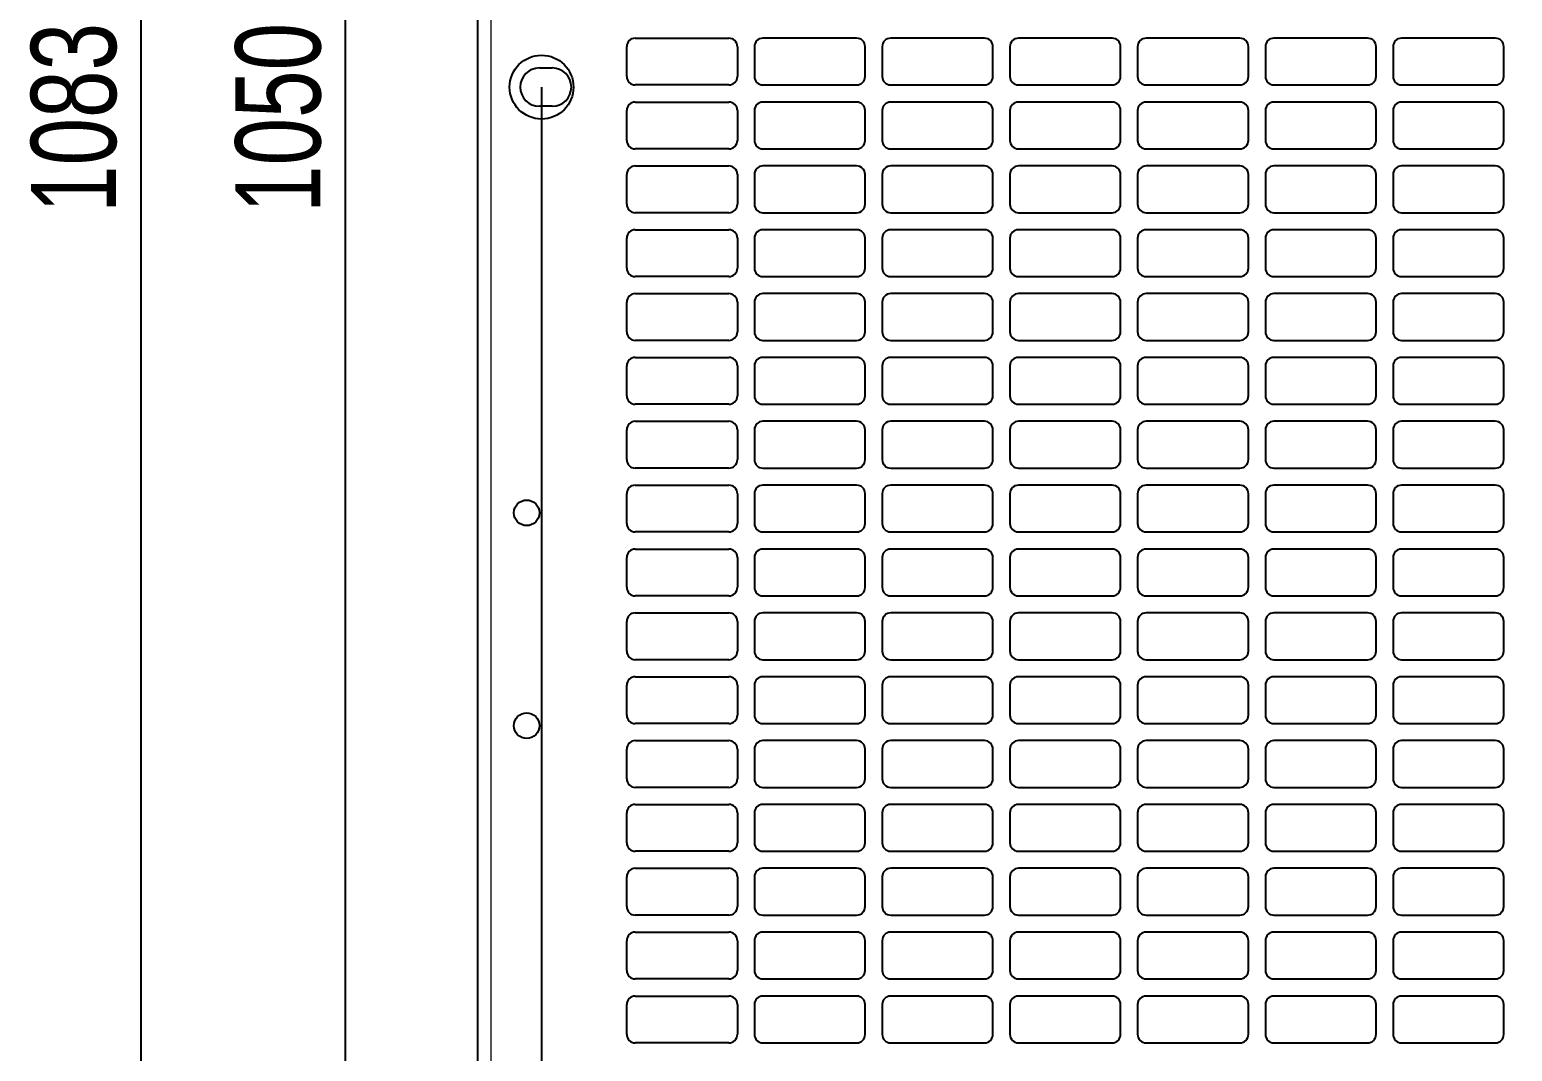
# Model space of a CAD drawing. Header units: millimetres. Extents: x -615 to 971, y 528 to 2003.
# Drawn here: x -615.3 to -267.1, y 1073.4 to 1313.4 of the extents above; entities that cross this region are included whole.
import ezdxf

# ---------------------------------------------------------------- set-up
doc = ezdxf.new("R2010")
doc.units = ezdxf.units.MM
doc.layers.add('FORMAT', color=7, linetype='Continuous')
doc.styles.add('SLDTEXTSTYLE0', font='TXT', dxfattribs={"width": 0.75})
doc.dimstyles.new('SLDDIMSTYLE0', dxfattribs={"dimtxt": 20, "dimasz": 10, "dimexe": 0, "dimexo": 0.0625, "dimgap": 5, "dimtad": 2, "dimdec": 1, "dimrnd": 1e-09, "dimzin": 12, "dimdsep": 46, "dimtxsty": 'SLDTEXTSTYLE0', "dimsah": 1, "dimcen": 0.09, "dimadec": 0, "dimazin": 3, "dimtfac": 1, "dimtofl": 0, "dimtmove": 0, "dimatfit": 3, "dimfxl": 0, "dimfrac": 2, "dimtolj": 1, "dimtzin": 12, "dimarcsym": 0})

# ---------------------------------------------------------------- blocks, each defined once
blk = doc.blocks.new('_D')
at = {"layer": 'FORMAT'}
for p, q in [((-481.57, 1841.41), (-590.21, 1841.41)), ((-589.21, 1841.41), (-589.21, 758.39)), ((-481.57, 758.39), (-590.21, 758.39))]:
    blk.add_line(p, q, dxfattribs=at)
for points in [[(-589.21, 1841.41), (-590.75, 1831.41), (-587.67, 1831.41)], [(-589.21, 758.39), (-587.67, 768.39), (-590.75, 768.39)]]:
    blk.add_solid(points, dxfattribs=at)
at = {"layer": 'FORMAT', "insert": (-614.99, 1270.35), "char_height": 20, "attachment_point": 1, "rotation": 90, "style": 'SLDTEXTSTYLE0'}
blk.add_mtext('1083', dxfattribs=at)
blk = doc.blocks.new('_D_4')
at = {"layer": 'FORMAT'}
for p, q in [((-495.06, 1299.89), (-495.06, 676.4)), ((-39.06, 1299.89), (-39.06, 676.4)), ((-495.06, 677.4), (-39.06, 677.4))]:
    blk.add_line(p, q, dxfattribs=at)
for points in [[(-495.06, 677.4), (-485.06, 675.86), (-485.06, 678.94)], [(-39.06, 677.4), (-49.06, 678.94), (-49.06, 675.86)]]:
    blk.add_solid(points, dxfattribs=at)
at = {"layer": 'FORMAT', "insert": (-289.22, 703.18), "char_height": 20, "attachment_point": 1, "style": 'SLDTEXTSTYLE0'}
blk.add_mtext('456', dxfattribs=at)
blk = doc.blocks.new('_D_5')
at = {"layer": 'FORMAT'}
for p, q in [((-495.07, 1824.9), (-542.21, 1824.9)), ((-541.21, 1824.9), (-541.21, 774.9)), ((-495.07, 774.9), (-542.21, 774.9))]:
    blk.add_line(p, q, dxfattribs=at)
for points in [[(-541.21, 1824.9), (-542.75, 1814.9), (-539.67, 1814.9)], [(-541.21, 774.9), (-539.67, 784.9), (-542.75, 784.9)]]:
    blk.add_solid(points, dxfattribs=at)
at = {"layer": 'FORMAT', "insert": (-566.99, 1270.35), "char_height": 20, "attachment_point": 1, "rotation": 90, "style": 'SLDTEXTSTYLE0'}
blk.add_mtext('1050', dxfattribs=at)

msp = doc.modelspace()

# ---------------------------------------------------------------- linework, layer by layer
at = {"color": 7, "linetype": 'Continuous', "lineweight": 25}
for p, q in [((-510.06, 758.4), (-510.06, 1841.4)), ((-475.06, 1302.4), (-475.06, 1309.4)), ((-473.06, 1311.4), (-451.06, 1311.4)), ((-449.06, 1309.4), (-449.06, 1302.4)), ((-445.06, 1309.4), (-445.06, 1302.4)), ((-421.06, 1311.4), (-443.06, 1311.4)), ((-419.06, 1302.4), (-419.06, 1309.4)), ((-415.06, 1309.4), (-415.06, 1302.4)), ((-391.06, 1311.4), (-413.06, 1311.4)), ((-389.06, 1302.4), (-389.06, 1309.4)), ((-385.06, 1309.4), (-385.06, 1302.4)), ((-361.06, 1311.4), (-383.06, 1311.4)), ((-359.06, 1302.4), (-359.06, 1309.4)), ((-355.06, 1309.4), (-355.06, 1302.4)), ((-331.06, 1311.4), (-353.06, 1311.4)), ((-329.06, 1302.4), (-329.06, 1309.4)), ((-325.06, 1309.4), (-325.06, 1302.4)), ((-301.06, 1311.4), (-323.06, 1311.4)), ((-299.06, 1302.4), (-299.06, 1309.4)), ((-295.06, 1309.4), (-295.06, 1302.4)), ((-271.06, 1311.4), (-293.06, 1311.4)), ((-269.06, 1302.4), (-269.06, 1309.4)), ((-495.56, 1304.4), (-492.56, 1304.4)), ((-451.06, 1300.4), (-473.06, 1300.4)), ((-443.06, 1300.4), (-421.06, 1300.4)), ((-413.06, 1300.4), (-391.06, 1300.4)), ((-383.06, 1300.4), (-361.06, 1300.4)), ((-353.06, 1300.4), (-331.06, 1300.4)), ((-323.06, 1300.4), (-301.06, 1300.4)), ((-293.06, 1300.4), (-271.06, 1300.4)), ((-473.06, 1296.4), (-451.06, 1296.4)), ((-421.06, 1296.4), (-443.06, 1296.4)), ((-391.06, 1296.4), (-413.06, 1296.4)), ((-361.06, 1296.4), (-383.06, 1296.4)), ((-331.06, 1296.4), (-353.06, 1296.4)), ((-301.06, 1296.4), (-323.06, 1296.4)), ((-271.06, 1296.4), (-293.06, 1296.4)), ((-492.56, 1295.4), (-495.56, 1295.4)), ((-475.06, 1287.4), (-475.06, 1294.4)), ((-449.06, 1294.4), (-449.06, 1287.4)), ((-445.06, 1294.4), (-445.06, 1287.4)), ((-419.06, 1287.4), (-419.06, 1294.4)), ((-415.06, 1294.4), (-415.06, 1287.4)), ((-389.06, 1287.4), (-389.06, 1294.4)), ((-385.06, 1294.4), (-385.06, 1287.4)), ((-359.06, 1287.4), (-359.06, 1294.4)), ((-355.06, 1294.4), (-355.06, 1287.4)), ((-329.06, 1287.4), (-329.06, 1294.4)), ((-325.06, 1294.4), (-325.06, 1287.4)), ((-299.06, 1287.4), (-299.06, 1294.4)), ((-295.06, 1294.4), (-295.06, 1287.4)), ((-269.06, 1287.4), (-269.06, 1294.4)), ((-451.06, 1285.4), (-473.06, 1285.4)), ((-443.06, 1285.4), (-421.06, 1285.4)), ((-413.06, 1285.4), (-391.06, 1285.4)), ((-383.06, 1285.4), (-361.06, 1285.4)), ((-353.06, 1285.4), (-331.06, 1285.4)), ((-323.06, 1285.4), (-301.06, 1285.4)), ((-293.06, 1285.4), (-271.06, 1285.4)), ((-475.06, 1272.4), (-475.06, 1279.4)), ((-473.06, 1281.4), (-451.06, 1281.4)), ((-449.06, 1279.4), (-449.06, 1272.4)), ((-445.06, 1279.4), (-445.06, 1272.4)), ((-421.06, 1281.4), (-443.06, 1281.4)), ((-419.06, 1272.4), (-419.06, 1279.4)), ((-415.06, 1279.4), (-415.06, 1272.4)), ((-391.06, 1281.4), (-413.06, 1281.4)), ((-389.06, 1272.4), (-389.06, 1279.4)), ((-385.06, 1279.4), (-385.06, 1272.4)), ((-361.06, 1281.4), (-383.06, 1281.4)), ((-359.06, 1272.4), (-359.06, 1279.4)), ((-355.06, 1279.4), (-355.06, 1272.4)), ((-331.06, 1281.4), (-353.06, 1281.4)), ((-329.06, 1272.4), (-329.06, 1279.4)), ((-325.06, 1279.4), (-325.06, 1272.4)), ((-301.06, 1281.4), (-323.06, 1281.4)), ((-299.06, 1272.4), (-299.06, 1279.4)), ((-295.06, 1279.4), (-295.06, 1272.4)), ((-271.06, 1281.4), (-293.06, 1281.4)), ((-269.06, 1272.4), (-269.06, 1279.4)), ((-451.06, 1270.4), (-473.06, 1270.4)), ((-443.06, 1270.4), (-421.06, 1270.4)), ((-413.06, 1270.4), (-391.06, 1270.4)), ((-383.06, 1270.4), (-361.06, 1270.4)), ((-353.06, 1270.4), (-331.06, 1270.4)), ((-323.06, 1270.4), (-301.06, 1270.4)), ((-293.06, 1270.4), (-271.06, 1270.4)), ((-475.06, 1257.4), (-475.06, 1264.4)), ((-473.06, 1266.4), (-451.06, 1266.4)), ((-449.06, 1264.4), (-449.06, 1257.4)), ((-445.06, 1264.4), (-445.06, 1257.4)), ((-421.06, 1266.4), (-443.06, 1266.4)), ((-419.06, 1257.4), (-419.06, 1264.4)), ((-415.06, 1264.4), (-415.06, 1257.4)), ((-391.06, 1266.4), (-413.06, 1266.4)), ((-389.06, 1257.4), (-389.06, 1264.4)), ((-385.06, 1264.4), (-385.06, 1257.4)), ((-361.06, 1266.4), (-383.06, 1266.4)), ((-359.06, 1257.4), (-359.06, 1264.4)), ((-355.06, 1264.4), (-355.06, 1257.4)), ((-331.06, 1266.4), (-353.06, 1266.4)), ((-329.06, 1257.4), (-329.06, 1264.4)), ((-325.06, 1264.4), (-325.06, 1257.4)), ((-301.06, 1266.4), (-323.06, 1266.4)), ((-299.06, 1257.4), (-299.06, 1264.4)), ((-295.06, 1264.4), (-295.06, 1257.4)), ((-271.06, 1266.4), (-293.06, 1266.4)), ((-269.06, 1257.4), (-269.06, 1264.4)), ((-451.06, 1255.4), (-473.06, 1255.4)), ((-443.06, 1255.4), (-421.06, 1255.4)), ((-413.06, 1255.4), (-391.06, 1255.4)), ((-383.06, 1255.4), (-361.06, 1255.4)), ((-353.06, 1255.4), (-331.06, 1255.4)), ((-323.06, 1255.4), (-301.06, 1255.4)), ((-293.06, 1255.4), (-271.06, 1255.4)), ((-473.06, 1251.4), (-451.06, 1251.4)), ((-421.06, 1251.4), (-443.06, 1251.4)), ((-391.06, 1251.4), (-413.06, 1251.4)), ((-361.06, 1251.4), (-383.06, 1251.4)), ((-331.06, 1251.4), (-353.06, 1251.4)), ((-301.06, 1251.4), (-323.06, 1251.4)), ((-271.06, 1251.4), (-293.06, 1251.4)), ((-475.06, 1242.4), (-475.06, 1249.4)), ((-449.06, 1249.4), (-449.06, 1242.4)), ((-445.06, 1249.4), (-445.06, 1242.4)), ((-419.06, 1242.4), (-419.06, 1249.4)), ((-415.06, 1249.4), (-415.06, 1242.4)), ((-389.06, 1242.4), (-389.06, 1249.4)), ((-385.06, 1249.4), (-385.06, 1242.4)), ((-359.06, 1242.4), (-359.06, 1249.4)), ((-355.06, 1249.4), (-355.06, 1242.4)), ((-329.06, 1242.4), (-329.06, 1249.4)), ((-325.06, 1249.4), (-325.06, 1242.4)), ((-299.06, 1242.4), (-299.06, 1249.4)), ((-295.06, 1249.4), (-295.06, 1242.4)), ((-269.06, 1242.4), (-269.06, 1249.4)), ((-451.06, 1240.4), (-473.06, 1240.4)), ((-443.06, 1240.4), (-421.06, 1240.4)), ((-413.06, 1240.4), (-391.06, 1240.4)), ((-383.06, 1240.4), (-361.06, 1240.4)), ((-353.06, 1240.4), (-331.06, 1240.4)), ((-323.06, 1240.4), (-301.06, 1240.4)), ((-293.06, 1240.4), (-271.06, 1240.4)), ((-473.06, 1236.4), (-451.06, 1236.4)), ((-421.06, 1236.4), (-443.06, 1236.4)), ((-391.06, 1236.4), (-413.06, 1236.4)), ((-361.06, 1236.4), (-383.06, 1236.4)), ((-331.06, 1236.4), (-353.06, 1236.4)), ((-301.06, 1236.4), (-323.06, 1236.4)), ((-271.06, 1236.4), (-293.06, 1236.4)), ((-475.06, 1227.4), (-475.06, 1234.4)), ((-449.06, 1234.4), (-449.06, 1227.4)), ((-445.06, 1234.4), (-445.06, 1227.4)), ((-419.06, 1227.4), (-419.06, 1234.4)), ((-415.06, 1234.4), (-415.06, 1227.4)), ((-389.06, 1227.4), (-389.06, 1234.4)), ((-385.06, 1234.4), (-385.06, 1227.4)), ((-359.06, 1227.4), (-359.06, 1234.4)), ((-355.06, 1234.4), (-355.06, 1227.4)), ((-329.06, 1227.4), (-329.06, 1234.4)), ((-325.06, 1234.4), (-325.06, 1227.4)), ((-299.06, 1227.4), (-299.06, 1234.4)), ((-295.06, 1234.4), (-295.06, 1227.4)), ((-269.06, 1227.4), (-269.06, 1234.4)), ((-451.06, 1225.4), (-473.06, 1225.4)), ((-443.06, 1225.4), (-421.06, 1225.4)), ((-413.06, 1225.4), (-391.06, 1225.4)), ((-383.06, 1225.4), (-361.06, 1225.4)), ((-353.06, 1225.4), (-331.06, 1225.4)), ((-323.06, 1225.4), (-301.06, 1225.4)), ((-293.06, 1225.4), (-271.06, 1225.4)), ((-475.06, 1212.4), (-475.06, 1219.4)), ((-473.06, 1221.4), (-451.06, 1221.4)), ((-449.06, 1219.4), (-449.06, 1212.4)), ((-445.06, 1219.4), (-445.06, 1212.4)), ((-421.06, 1221.4), (-443.06, 1221.4)), ((-419.06, 1212.4), (-419.06, 1219.4)), ((-415.06, 1219.4), (-415.06, 1212.4)), ((-391.06, 1221.4), (-413.06, 1221.4)), ((-389.06, 1212.4), (-389.06, 1219.4)), ((-385.06, 1219.4), (-385.06, 1212.4)), ((-361.06, 1221.4), (-383.06, 1221.4)), ((-359.06, 1212.4), (-359.06, 1219.4)), ((-355.06, 1219.4), (-355.06, 1212.4)), ((-331.06, 1221.4), (-353.06, 1221.4)), ((-329.06, 1212.4), (-329.06, 1219.4)), ((-325.06, 1219.4), (-325.06, 1212.4)), ((-301.06, 1221.4), (-323.06, 1221.4)), ((-299.06, 1212.4), (-299.06, 1219.4)), ((-295.06, 1219.4), (-295.06, 1212.4)), ((-271.06, 1221.4), (-293.06, 1221.4)), ((-269.06, 1212.4), (-269.06, 1219.4)), ((-451.06, 1210.4), (-473.06, 1210.4)), ((-443.06, 1210.4), (-421.06, 1210.4)), ((-413.06, 1210.4), (-391.06, 1210.4)), ((-383.06, 1210.4), (-361.06, 1210.4)), ((-353.06, 1210.4), (-331.06, 1210.4)), ((-323.06, 1210.4), (-301.06, 1210.4)), ((-293.06, 1210.4), (-271.06, 1210.4)), ((-473.06, 1206.4), (-451.06, 1206.4)), ((-421.06, 1206.4), (-443.06, 1206.4)), ((-391.06, 1206.4), (-413.06, 1206.4)), ((-361.06, 1206.4), (-383.06, 1206.4)), ((-331.06, 1206.4), (-353.06, 1206.4)), ((-301.06, 1206.4), (-323.06, 1206.4)), ((-271.06, 1206.4), (-293.06, 1206.4)), ((-475.06, 1197.4), (-475.06, 1204.4)), ((-449.06, 1204.4), (-449.06, 1197.4)), ((-445.06, 1204.4), (-445.06, 1197.4)), ((-419.06, 1197.4), (-419.06, 1204.4)), ((-415.06, 1204.4), (-415.06, 1197.4)), ((-389.06, 1197.4), (-389.06, 1204.4)), ((-385.06, 1204.4), (-385.06, 1197.4)), ((-359.06, 1197.4), (-359.06, 1204.4)), ((-355.06, 1204.4), (-355.06, 1197.4)), ((-329.06, 1197.4), (-329.06, 1204.4)), ((-325.06, 1204.4), (-325.06, 1197.4)), ((-299.06, 1197.4), (-299.06, 1204.4)), ((-295.06, 1204.4), (-295.06, 1197.4)), ((-269.06, 1197.4), (-269.06, 1204.4)), ((-451.06, 1195.4), (-473.06, 1195.4)), ((-443.06, 1195.4), (-421.06, 1195.4)), ((-413.06, 1195.4), (-391.06, 1195.4)), ((-383.06, 1195.4), (-361.06, 1195.4)), ((-353.06, 1195.4), (-331.06, 1195.4)), ((-323.06, 1195.4), (-301.06, 1195.4)), ((-293.06, 1195.4), (-271.06, 1195.4)), ((-473.06, 1191.4), (-451.06, 1191.4)), ((-421.06, 1191.4), (-443.06, 1191.4)), ((-391.06, 1191.4), (-413.06, 1191.4)), ((-361.06, 1191.4), (-383.06, 1191.4)), ((-331.06, 1191.4), (-353.06, 1191.4)), ((-301.06, 1191.4), (-323.06, 1191.4)), ((-271.06, 1191.4), (-293.06, 1191.4)), ((-475.06, 1182.4), (-475.06, 1189.4)), ((-449.06, 1189.4), (-449.06, 1182.4)), ((-445.06, 1189.4), (-445.06, 1182.4)), ((-419.06, 1182.4), (-419.06, 1189.4)), ((-415.06, 1189.4), (-415.06, 1182.4)), ((-389.06, 1182.4), (-389.06, 1189.4)), ((-385.06, 1189.4), (-385.06, 1182.4)), ((-359.06, 1182.4), (-359.06, 1189.4)), ((-355.06, 1189.4), (-355.06, 1182.4)), ((-329.06, 1182.4), (-329.06, 1189.4)), ((-325.06, 1189.4), (-325.06, 1182.4)), ((-299.06, 1182.4), (-299.06, 1189.4)), ((-295.06, 1189.4), (-295.06, 1182.4)), ((-269.06, 1182.4), (-269.06, 1189.4)), ((-451.06, 1180.4), (-473.06, 1180.4)), ((-443.06, 1180.4), (-421.06, 1180.4)), ((-413.06, 1180.4), (-391.06, 1180.4)), ((-383.06, 1180.4), (-361.06, 1180.4)), ((-353.06, 1180.4), (-331.06, 1180.4)), ((-323.06, 1180.4), (-301.06, 1180.4)), ((-293.06, 1180.4), (-271.06, 1180.4)), ((-475.06, 1167.4), (-475.06, 1174.4)), ((-473.06, 1176.4), (-451.06, 1176.4)), ((-449.06, 1174.4), (-449.06, 1167.4)), ((-445.06, 1174.4), (-445.06, 1167.4)), ((-421.06, 1176.4), (-443.06, 1176.4)), ((-419.06, 1167.4), (-419.06, 1174.4)), ((-415.06, 1174.4), (-415.06, 1167.4)), ((-391.06, 1176.4), (-413.06, 1176.4)), ((-389.06, 1167.4), (-389.06, 1174.4)), ((-385.06, 1174.4), (-385.06, 1167.4)), ((-361.06, 1176.4), (-383.06, 1176.4)), ((-359.06, 1167.4), (-359.06, 1174.4)), ((-355.06, 1174.4), (-355.06, 1167.4)), ((-331.06, 1176.4), (-353.06, 1176.4)), ((-329.06, 1167.4), (-329.06, 1174.4)), ((-325.06, 1174.4), (-325.06, 1167.4)), ((-301.06, 1176.4), (-323.06, 1176.4)), ((-299.06, 1167.4), (-299.06, 1174.4)), ((-295.06, 1174.4), (-295.06, 1167.4)), ((-271.06, 1176.4), (-293.06, 1176.4)), ((-269.06, 1167.4), (-269.06, 1174.4)), ((-451.06, 1165.4), (-473.06, 1165.4)), ((-443.06, 1165.4), (-421.06, 1165.4)), ((-413.06, 1165.4), (-391.06, 1165.4)), ((-383.06, 1165.4), (-361.06, 1165.4)), ((-353.06, 1165.4), (-331.06, 1165.4)), ((-323.06, 1165.4), (-301.06, 1165.4)), ((-293.06, 1165.4), (-271.06, 1165.4)), ((-473.06, 1161.4), (-451.06, 1161.4)), ((-421.06, 1161.4), (-443.06, 1161.4)), ((-391.06, 1161.4), (-413.06, 1161.4)), ((-361.06, 1161.4), (-383.06, 1161.4)), ((-331.06, 1161.4), (-353.06, 1161.4)), ((-301.06, 1161.4), (-323.06, 1161.4)), ((-271.06, 1161.4), (-293.06, 1161.4)), ((-475.06, 1152.4), (-475.06, 1159.4)), ((-449.06, 1159.4), (-449.06, 1152.4)), ((-445.06, 1159.4), (-445.06, 1152.4)), ((-419.06, 1152.4), (-419.06, 1159.4)), ((-415.06, 1159.4), (-415.06, 1152.4)), ((-389.06, 1152.4), (-389.06, 1159.4)), ((-385.06, 1159.4), (-385.06, 1152.4)), ((-359.06, 1152.4), (-359.06, 1159.4)), ((-355.06, 1159.4), (-355.06, 1152.4)), ((-329.06, 1152.4), (-329.06, 1159.4)), ((-325.06, 1159.4), (-325.06, 1152.4)), ((-299.06, 1152.4), (-299.06, 1159.4)), ((-295.06, 1159.4), (-295.06, 1152.4)), ((-269.06, 1152.4), (-269.06, 1159.4)), ((-451.06, 1150.4), (-473.06, 1150.4)), ((-443.06, 1150.4), (-421.06, 1150.4)), ((-413.06, 1150.4), (-391.06, 1150.4)), ((-383.06, 1150.4), (-361.06, 1150.4)), ((-353.06, 1150.4), (-331.06, 1150.4)), ((-323.06, 1150.4), (-301.06, 1150.4)), ((-293.06, 1150.4), (-271.06, 1150.4)), ((-473.06, 1146.4), (-451.06, 1146.4)), ((-421.06, 1146.4), (-443.06, 1146.4)), ((-391.06, 1146.4), (-413.06, 1146.4)), ((-361.06, 1146.4), (-383.06, 1146.4)), ((-331.06, 1146.4), (-353.06, 1146.4)), ((-301.06, 1146.4), (-323.06, 1146.4)), ((-271.06, 1146.4), (-293.06, 1146.4)), ((-475.06, 1137.4), (-475.06, 1144.4)), ((-449.06, 1144.4), (-449.06, 1137.4)), ((-445.06, 1144.4), (-445.06, 1137.4)), ((-419.06, 1137.4), (-419.06, 1144.4)), ((-415.06, 1144.4), (-415.06, 1137.4)), ((-389.06, 1137.4), (-389.06, 1144.4)), ((-385.06, 1144.4), (-385.06, 1137.4)), ((-359.06, 1137.4), (-359.06, 1144.4)), ((-355.06, 1144.4), (-355.06, 1137.4)), ((-329.06, 1137.4), (-329.06, 1144.4)), ((-325.06, 1144.4), (-325.06, 1137.4)), ((-299.06, 1137.4), (-299.06, 1144.4)), ((-295.06, 1144.4), (-295.06, 1137.4)), ((-269.06, 1137.4), (-269.06, 1144.4)), ((-451.06, 1135.4), (-473.06, 1135.4)), ((-443.06, 1135.4), (-421.06, 1135.4)), ((-413.06, 1135.4), (-391.06, 1135.4)), ((-383.06, 1135.4), (-361.06, 1135.4)), ((-353.06, 1135.4), (-331.06, 1135.4)), ((-323.06, 1135.4), (-301.06, 1135.4)), ((-293.06, 1135.4), (-271.06, 1135.4)), ((-475.06, 1122.4), (-475.06, 1129.4)), ((-473.06, 1131.4), (-451.06, 1131.4)), ((-449.06, 1129.4), (-449.06, 1122.4)), ((-445.06, 1129.4), (-445.06, 1122.4)), ((-421.06, 1131.4), (-443.06, 1131.4)), ((-419.06, 1122.4), (-419.06, 1129.4)), ((-415.06, 1129.4), (-415.06, 1122.4)), ((-391.06, 1131.4), (-413.06, 1131.4)), ((-389.06, 1122.4), (-389.06, 1129.4)), ((-385.06, 1129.4), (-385.06, 1122.4)), ((-361.06, 1131.4), (-383.06, 1131.4)), ((-359.06, 1122.4), (-359.06, 1129.4)), ((-355.06, 1129.4), (-355.06, 1122.4)), ((-331.06, 1131.4), (-353.06, 1131.4)), ((-329.06, 1122.4), (-329.06, 1129.4)), ((-325.06, 1129.4), (-325.06, 1122.4)), ((-301.06, 1131.4), (-323.06, 1131.4)), ((-299.06, 1122.4), (-299.06, 1129.4)), ((-295.06, 1129.4), (-295.06, 1122.4)), ((-271.06, 1131.4), (-293.06, 1131.4)), ((-269.06, 1122.4), (-269.06, 1129.4)), ((-451.06, 1120.4), (-473.06, 1120.4)), ((-443.06, 1120.4), (-421.06, 1120.4)), ((-413.06, 1120.4), (-391.06, 1120.4)), ((-383.06, 1120.4), (-361.06, 1120.4)), ((-353.06, 1120.4), (-331.06, 1120.4)), ((-323.06, 1120.4), (-301.06, 1120.4)), ((-293.06, 1120.4), (-271.06, 1120.4)), ((-475.06, 1107.4), (-475.06, 1114.4)), ((-473.06, 1116.4), (-451.06, 1116.4)), ((-449.06, 1114.4), (-449.06, 1107.4)), ((-445.06, 1114.4), (-445.06, 1107.4)), ((-421.06, 1116.4), (-443.06, 1116.4)), ((-419.06, 1107.4), (-419.06, 1114.4)), ((-415.06, 1114.4), (-415.06, 1107.4)), ((-391.06, 1116.4), (-413.06, 1116.4)), ((-389.06, 1107.4), (-389.06, 1114.4)), ((-385.06, 1114.4), (-385.06, 1107.4)), ((-361.06, 1116.4), (-383.06, 1116.4)), ((-359.06, 1107.4), (-359.06, 1114.4)), ((-355.06, 1114.4), (-355.06, 1107.4)), ((-331.06, 1116.4), (-353.06, 1116.4)), ((-329.06, 1107.4), (-329.06, 1114.4)), ((-325.06, 1114.4), (-325.06, 1107.4)), ((-301.06, 1116.4), (-323.06, 1116.4)), ((-299.06, 1107.4), (-299.06, 1114.4)), ((-295.06, 1114.4), (-295.06, 1107.4)), ((-271.06, 1116.4), (-293.06, 1116.4)), ((-269.06, 1107.4), (-269.06, 1114.4)), ((-451.06, 1105.4), (-473.06, 1105.4)), ((-443.06, 1105.4), (-421.06, 1105.4)), ((-413.06, 1105.4), (-391.06, 1105.4)), ((-383.06, 1105.4), (-361.06, 1105.4)), ((-353.06, 1105.4), (-331.06, 1105.4)), ((-323.06, 1105.4), (-301.06, 1105.4)), ((-293.06, 1105.4), (-271.06, 1105.4)), ((-473.06, 1101.4), (-451.06, 1101.4)), ((-421.06, 1101.4), (-443.06, 1101.4)), ((-391.06, 1101.4), (-413.06, 1101.4)), ((-361.06, 1101.4), (-383.06, 1101.4)), ((-331.06, 1101.4), (-353.06, 1101.4)), ((-301.06, 1101.4), (-323.06, 1101.4)), ((-271.06, 1101.4), (-293.06, 1101.4)), ((-475.06, 1092.4), (-475.06, 1099.4)), ((-449.06, 1099.4), (-449.06, 1092.4)), ((-445.06, 1099.4), (-445.06, 1092.4)), ((-419.06, 1092.4), (-419.06, 1099.4)), ((-415.06, 1099.4), (-415.06, 1092.4)), ((-389.06, 1092.4), (-389.06, 1099.4)), ((-385.06, 1099.4), (-385.06, 1092.4)), ((-359.06, 1092.4), (-359.06, 1099.4)), ((-355.06, 1099.4), (-355.06, 1092.4)), ((-329.06, 1092.4), (-329.06, 1099.4)), ((-325.06, 1099.4), (-325.06, 1092.4)), ((-299.06, 1092.4), (-299.06, 1099.4)), ((-295.06, 1099.4), (-295.06, 1092.4)), ((-269.06, 1092.4), (-269.06, 1099.4)), ((-451.06, 1090.4), (-473.06, 1090.4)), ((-443.06, 1090.4), (-421.06, 1090.4)), ((-413.06, 1090.4), (-391.06, 1090.4)), ((-383.06, 1090.4), (-361.06, 1090.4)), ((-353.06, 1090.4), (-331.06, 1090.4)), ((-323.06, 1090.4), (-301.06, 1090.4)), ((-293.06, 1090.4), (-271.06, 1090.4)), ((-475.06, 1077.4), (-475.06, 1084.4)), ((-473.06, 1086.4), (-451.06, 1086.4)), ((-449.06, 1084.4), (-449.06, 1077.4)), ((-445.06, 1084.4), (-445.06, 1077.4)), ((-421.06, 1086.4), (-443.06, 1086.4)), ((-419.06, 1077.4), (-419.06, 1084.4)), ((-415.06, 1084.4), (-415.06, 1077.4)), ((-391.06, 1086.4), (-413.06, 1086.4)), ((-389.06, 1077.4), (-389.06, 1084.4)), ((-385.06, 1084.4), (-385.06, 1077.4)), ((-361.06, 1086.4), (-383.06, 1086.4)), ((-359.06, 1077.4), (-359.06, 1084.4)), ((-355.06, 1084.4), (-355.06, 1077.4)), ((-331.06, 1086.4), (-353.06, 1086.4)), ((-329.06, 1077.4), (-329.06, 1084.4)), ((-325.06, 1084.4), (-325.06, 1077.4)), ((-301.06, 1086.4), (-323.06, 1086.4)), ((-299.06, 1077.4), (-299.06, 1084.4)), ((-295.06, 1084.4), (-295.06, 1077.4)), ((-271.06, 1086.4), (-293.06, 1086.4)), ((-269.06, 1077.4), (-269.06, 1084.4)), ((-451.06, 1075.4), (-473.06, 1075.4)), ((-443.06, 1075.4), (-421.06, 1075.4)), ((-413.06, 1075.4), (-391.06, 1075.4)), ((-383.06, 1075.4), (-361.06, 1075.4)), ((-353.06, 1075.4), (-331.06, 1075.4)), ((-323.06, 1075.4), (-301.06, 1075.4)), ((-293.06, 1075.4), (-271.06, 1075.4))]:
    msp.add_line(p, q, dxfattribs=at)
at = {"color": 8, "linetype": 'Continuous', "lineweight": 18}
msp.add_line((-506.96, 1841.4), (-506.96, 758.4), dxfattribs=at)
at = {"color": 7, "linetype": 'Continuous', "lineweight": 25}
for centre, radius in [((-495.06, 1299.9), 7.5), ((-498.56, 1199.9), 3), ((-498.56, 1149.9), 3)]:
    msp.add_circle(centre, radius, dxfattribs=at)
for centre, radius, start, end in [((-473.06, 1309.4), 2, 90, 180), ((-451.06, 1309.4), 2, 0, 90), ((-443.06, 1309.4), 2, 90, 180), ((-421.06, 1309.4), 2, 0, 90), ((-413.06, 1309.4), 2, 90, 180), ((-391.06, 1309.4), 2, 0, 90), ((-383.06, 1309.4), 2, 90, 180), ((-361.06, 1309.4), 2, 0, 90), ((-353.06, 1309.4), 2, 90, 180), ((-331.06, 1309.4), 2, 0, 90), ((-323.06, 1309.4), 2, 90, 180), ((-301.06, 1309.4), 2, 0, 90), ((-293.06, 1309.4), 2, 90, 180), ((-271.06, 1309.4), 2, 0, 90), ((-495.56, 1299.9), 4.5, 90, 270), ((-492.56, 1299.9), 4.5, 270, 90), ((-473.06, 1302.4), 2, 180, 270), ((-451.06, 1302.4), 2, 270, 0), ((-443.06, 1302.4), 2, 180, 270), ((-421.06, 1302.4), 2, 270, 0), ((-413.06, 1302.4), 2, 180, 270), ((-391.06, 1302.4), 2, 270, 0), ((-383.06, 1302.4), 2, 180, 270), ((-361.06, 1302.4), 2, 270, 0), ((-353.06, 1302.4), 2, 180, 270), ((-331.06, 1302.4), 2, 270, 0), ((-323.06, 1302.4), 2, 180, 270), ((-301.06, 1302.4), 2, 270, 0), ((-293.06, 1302.4), 2, 180, 270), ((-271.06, 1302.4), 2, 270, 0), ((-473.06, 1294.4), 2, 90, 180), ((-451.06, 1294.4), 2, 0, 90), ((-443.06, 1294.4), 2, 90, 180), ((-421.06, 1294.4), 2, 0, 90), ((-413.06, 1294.4), 2, 90, 180), ((-391.06, 1294.4), 2, 0, 90), ((-383.06, 1294.4), 2, 90, 180), ((-361.06, 1294.4), 2, 0, 90), ((-353.06, 1294.4), 2, 90, 180), ((-331.06, 1294.4), 2, 0, 90), ((-323.06, 1294.4), 2, 90, 180), ((-301.06, 1294.4), 2, 0, 90), ((-293.06, 1294.4), 2, 90, 180), ((-271.06, 1294.4), 2, 0, 90), ((-473.06, 1287.4), 2, 180, 270), ((-451.06, 1287.4), 2, 270, 0), ((-443.06, 1287.4), 2, 180, 270), ((-421.06, 1287.4), 2, 270, 0), ((-413.06, 1287.4), 2, 180, 270), ((-391.06, 1287.4), 2, 270, 0), ((-383.06, 1287.4), 2, 180, 270), ((-361.06, 1287.4), 2, 270, 0), ((-353.06, 1287.4), 2, 180, 270), ((-331.06, 1287.4), 2, 270, 0), ((-323.06, 1287.4), 2, 180, 270), ((-301.06, 1287.4), 2, 270, 0), ((-293.06, 1287.4), 2, 180, 270), ((-271.06, 1287.4), 2, 270, 0), ((-473.06, 1279.4), 2, 90, 180), ((-451.06, 1279.4), 2, 0, 90), ((-443.06, 1279.4), 2, 90, 180), ((-421.06, 1279.4), 2, 0, 90), ((-413.06, 1279.4), 2, 90, 180), ((-391.06, 1279.4), 2, 0, 90), ((-383.06, 1279.4), 2, 90, 180), ((-361.06, 1279.4), 2, 0, 90), ((-353.06, 1279.4), 2, 90, 180), ((-331.06, 1279.4), 2, 0, 90), ((-323.06, 1279.4), 2, 90, 180), ((-301.06, 1279.4), 2, 0, 90), ((-293.06, 1279.4), 2, 90, 180), ((-271.06, 1279.4), 2, 0, 90), ((-473.06, 1272.4), 2, 180, 270), ((-451.06, 1272.4), 2, 270, 0), ((-443.06, 1272.4), 2, 180, 270), ((-421.06, 1272.4), 2, 270, 0), ((-413.06, 1272.4), 2, 180, 270), ((-391.06, 1272.4), 2, 270, 0), ((-383.06, 1272.4), 2, 180, 270), ((-361.06, 1272.4), 2, 270, 0), ((-353.06, 1272.4), 2, 180, 270), ((-331.06, 1272.4), 2, 270, 0), ((-323.06, 1272.4), 2, 180, 270), ((-301.06, 1272.4), 2, 270, 0), ((-293.06, 1272.4), 2, 180, 270), ((-271.06, 1272.4), 2, 270, 0), ((-473.06, 1264.4), 2, 90, 180), ((-451.06, 1264.4), 2, 0, 90), ((-443.06, 1264.4), 2, 90, 180), ((-421.06, 1264.4), 2, 0, 90), ((-413.06, 1264.4), 2, 90, 180), ((-391.06, 1264.4), 2, 0, 90), ((-383.06, 1264.4), 2, 90, 180), ((-361.06, 1264.4), 2, 0, 90), ((-353.06, 1264.4), 2, 90, 180), ((-331.06, 1264.4), 2, 0, 90), ((-323.06, 1264.4), 2, 90, 180), ((-301.06, 1264.4), 2, 0, 90), ((-293.06, 1264.4), 2, 90, 180), ((-271.06, 1264.4), 2, 0, 90), ((-473.06, 1257.4), 2, 180, 270), ((-451.06, 1257.4), 2, 270, 0), ((-443.06, 1257.4), 2, 180, 270), ((-421.06, 1257.4), 2, 270, 0), ((-413.06, 1257.4), 2, 180, 270), ((-391.06, 1257.4), 2, 270, 0), ((-383.06, 1257.4), 2, 180, 270), ((-361.06, 1257.4), 2, 270, 0), ((-353.06, 1257.4), 2, 180, 270), ((-331.06, 1257.4), 2, 270, 0), ((-323.06, 1257.4), 2, 180, 270), ((-301.06, 1257.4), 2, 270, 0), ((-293.06, 1257.4), 2, 180, 270), ((-271.06, 1257.4), 2, 270, 0), ((-473.06, 1249.4), 2, 90, 180), ((-451.06, 1249.4), 2, 0, 90), ((-443.06, 1249.4), 2, 90, 180), ((-421.06, 1249.4), 2, 0, 90), ((-413.06, 1249.4), 2, 90, 180), ((-391.06, 1249.4), 2, 0, 90), ((-383.06, 1249.4), 2, 90, 180), ((-361.06, 1249.4), 2, 0, 90), ((-353.06, 1249.4), 2, 90, 180), ((-331.06, 1249.4), 2, 0, 90), ((-323.06, 1249.4), 2, 90, 180), ((-301.06, 1249.4), 2, 0, 90), ((-293.06, 1249.4), 2, 90, 180), ((-271.06, 1249.4), 2, 0, 90), ((-473.06, 1242.4), 2, 180, 270), ((-451.06, 1242.4), 2, 270, 0), ((-443.06, 1242.4), 2, 180, 270), ((-421.06, 1242.4), 2, 270, 0), ((-413.06, 1242.4), 2, 180, 270), ((-391.06, 1242.4), 2, 270, 0), ((-383.06, 1242.4), 2, 180, 270), ((-361.06, 1242.4), 2, 270, 0), ((-353.06, 1242.4), 2, 180, 270), ((-331.06, 1242.4), 2, 270, 0), ((-323.06, 1242.4), 2, 180, 270), ((-301.06, 1242.4), 2, 270, 0), ((-293.06, 1242.4), 2, 180, 270), ((-271.06, 1242.4), 2, 270, 0), ((-473.06, 1234.4), 2, 90, 180), ((-451.06, 1234.4), 2, 0, 90), ((-443.06, 1234.4), 2, 90, 180), ((-421.06, 1234.4), 2, 0, 90), ((-413.06, 1234.4), 2, 90, 180), ((-391.06, 1234.4), 2, 0, 90), ((-383.06, 1234.4), 2, 90, 180), ((-361.06, 1234.4), 2, 0, 90), ((-353.06, 1234.4), 2, 90, 180), ((-331.06, 1234.4), 2, 0, 90), ((-323.06, 1234.4), 2, 90, 180), ((-301.06, 1234.4), 2, 0, 90), ((-293.06, 1234.4), 2, 90, 180), ((-271.06, 1234.4), 2, 0, 90), ((-473.06, 1227.4), 2, 180, 270), ((-451.06, 1227.4), 2, 270, 0), ((-443.06, 1227.4), 2, 180, 270), ((-421.06, 1227.4), 2, 270, 0), ((-413.06, 1227.4), 2, 180, 270), ((-391.06, 1227.4), 2, 270, 0), ((-383.06, 1227.4), 2, 180, 270), ((-361.06, 1227.4), 2, 270, 0), ((-353.06, 1227.4), 2, 180, 270), ((-331.06, 1227.4), 2, 270, 0), ((-323.06, 1227.4), 2, 180, 270), ((-301.06, 1227.4), 2, 270, 0), ((-293.06, 1227.4), 2, 180, 270), ((-271.06, 1227.4), 2, 270, 0), ((-473.06, 1219.4), 2, 90, 180), ((-451.06, 1219.4), 2, 0, 90), ((-443.06, 1219.4), 2, 90, 180), ((-421.06, 1219.4), 2, 0, 90), ((-413.06, 1219.4), 2, 90, 180), ((-391.06, 1219.4), 2, 0, 90), ((-383.06, 1219.4), 2, 90, 180), ((-361.06, 1219.4), 2, 0, 90), ((-353.06, 1219.4), 2, 90, 180), ((-331.06, 1219.4), 2, 0, 90), ((-323.06, 1219.4), 2, 90, 180), ((-301.06, 1219.4), 2, 0, 90), ((-293.06, 1219.4), 2, 90, 180), ((-271.06, 1219.4), 2, 0, 90), ((-473.06, 1212.4), 2, 180, 270), ((-451.06, 1212.4), 2, 270, 0), ((-443.06, 1212.4), 2, 180, 270), ((-421.06, 1212.4), 2, 270, 0), ((-413.06, 1212.4), 2, 180, 270), ((-391.06, 1212.4), 2, 270, 0), ((-383.06, 1212.4), 2, 180, 270), ((-361.06, 1212.4), 2, 270, 0), ((-353.06, 1212.4), 2, 180, 270), ((-331.06, 1212.4), 2, 270, 0), ((-323.06, 1212.4), 2, 180, 270), ((-301.06, 1212.4), 2, 270, 0), ((-293.06, 1212.4), 2, 180, 270), ((-271.06, 1212.4), 2, 270, 0), ((-473.06, 1204.4), 2, 90, 180), ((-451.06, 1204.4), 2, 0, 90), ((-443.06, 1204.4), 2, 90, 180), ((-421.06, 1204.4), 2, 0, 90), ((-413.06, 1204.4), 2, 90, 180), ((-391.06, 1204.4), 2, 0, 90), ((-383.06, 1204.4), 2, 90, 180), ((-361.06, 1204.4), 2, 0, 90), ((-353.06, 1204.4), 2, 90, 180), ((-331.06, 1204.4), 2, 0, 90), ((-323.06, 1204.4), 2, 90, 180), ((-301.06, 1204.4), 2, 0, 90), ((-293.06, 1204.4), 2, 90, 180), ((-271.06, 1204.4), 2, 0, 90), ((-473.06, 1197.4), 2, 180, 270), ((-451.06, 1197.4), 2, 270, 0), ((-443.06, 1197.4), 2, 180, 270), ((-421.06, 1197.4), 2, 270, 0), ((-413.06, 1197.4), 2, 180, 270), ((-391.06, 1197.4), 2, 270, 0), ((-383.06, 1197.4), 2, 180, 270), ((-361.06, 1197.4), 2, 270, 0), ((-353.06, 1197.4), 2, 180, 270), ((-331.06, 1197.4), 2, 270, 0), ((-323.06, 1197.4), 2, 180, 270), ((-301.06, 1197.4), 2, 270, 0), ((-293.06, 1197.4), 2, 180, 270), ((-271.06, 1197.4), 2, 270, 0), ((-473.06, 1189.4), 2, 90, 180), ((-451.06, 1189.4), 2, 0, 90), ((-443.06, 1189.4), 2, 90, 180), ((-421.06, 1189.4), 2, 0, 90), ((-413.06, 1189.4), 2, 90, 180), ((-391.06, 1189.4), 2, 0, 90), ((-383.06, 1189.4), 2, 90, 180), ((-361.06, 1189.4), 2, 0, 90), ((-353.06, 1189.4), 2, 90, 180), ((-331.06, 1189.4), 2, 0, 90), ((-323.06, 1189.4), 2, 90, 180), ((-301.06, 1189.4), 2, 0, 90), ((-293.06, 1189.4), 2, 90, 180), ((-271.06, 1189.4), 2, 0, 90), ((-473.06, 1182.4), 2, 180, 270), ((-451.06, 1182.4), 2, 270, 0), ((-443.06, 1182.4), 2, 180, 270), ((-421.06, 1182.4), 2, 270, 0), ((-413.06, 1182.4), 2, 180, 270), ((-391.06, 1182.4), 2, 270, 0), ((-383.06, 1182.4), 2, 180, 270), ((-361.06, 1182.4), 2, 270, 0), ((-353.06, 1182.4), 2, 180, 270), ((-331.06, 1182.4), 2, 270, 0), ((-323.06, 1182.4), 2, 180, 270), ((-301.06, 1182.4), 2, 270, 0), ((-293.06, 1182.4), 2, 180, 270), ((-271.06, 1182.4), 2, 270, 0), ((-473.06, 1174.4), 2, 90, 180), ((-451.06, 1174.4), 2, 0, 90), ((-443.06, 1174.4), 2, 90, 180), ((-421.06, 1174.4), 2, 0, 90), ((-413.06, 1174.4), 2, 90, 180), ((-391.06, 1174.4), 2, 0, 90), ((-383.06, 1174.4), 2, 90, 180), ((-361.06, 1174.4), 2, 0, 90), ((-353.06, 1174.4), 2, 90, 180), ((-331.06, 1174.4), 2, 0, 90), ((-323.06, 1174.4), 2, 90, 180), ((-301.06, 1174.4), 2, 0, 90), ((-293.06, 1174.4), 2, 90, 180), ((-271.06, 1174.4), 2, 0, 90), ((-473.06, 1167.4), 2, 180, 270), ((-451.06, 1167.4), 2, 270, 0), ((-443.06, 1167.4), 2, 180, 270), ((-421.06, 1167.4), 2, 270, 0), ((-413.06, 1167.4), 2, 180, 270), ((-391.06, 1167.4), 2, 270, 0), ((-383.06, 1167.4), 2, 180, 270), ((-361.06, 1167.4), 2, 270, 0), ((-353.06, 1167.4), 2, 180, 270), ((-331.06, 1167.4), 2, 270, 0), ((-323.06, 1167.4), 2, 180, 270), ((-301.06, 1167.4), 2, 270, 0), ((-293.06, 1167.4), 2, 180, 270), ((-271.06, 1167.4), 2, 270, 0), ((-473.06, 1159.4), 2, 90, 180), ((-451.06, 1159.4), 2, 0, 90), ((-443.06, 1159.4), 2, 90, 180), ((-421.06, 1159.4), 2, 0, 90), ((-413.06, 1159.4), 2, 90, 180), ((-391.06, 1159.4), 2, 0, 90), ((-383.06, 1159.4), 2, 90, 180), ((-361.06, 1159.4), 2, 0, 90), ((-353.06, 1159.4), 2, 90, 180), ((-331.06, 1159.4), 2, 0, 90), ((-323.06, 1159.4), 2, 90, 180), ((-301.06, 1159.4), 2, 0, 90), ((-293.06, 1159.4), 2, 90, 180), ((-271.06, 1159.4), 2, 0, 90), ((-473.06, 1152.4), 2, 180, 270), ((-451.06, 1152.4), 2, 270, 0), ((-443.06, 1152.4), 2, 180, 270), ((-421.06, 1152.4), 2, 270, 0), ((-413.06, 1152.4), 2, 180, 270), ((-391.06, 1152.4), 2, 270, 0), ((-383.06, 1152.4), 2, 180, 270), ((-361.06, 1152.4), 2, 270, 0), ((-353.06, 1152.4), 2, 180, 270), ((-331.06, 1152.4), 2, 270, 0), ((-323.06, 1152.4), 2, 180, 270), ((-301.06, 1152.4), 2, 270, 0), ((-293.06, 1152.4), 2, 180, 270), ((-271.06, 1152.4), 2, 270, 0), ((-473.06, 1144.4), 2, 90, 180), ((-451.06, 1144.4), 2, 0, 90), ((-443.06, 1144.4), 2, 90, 180), ((-421.06, 1144.4), 2, 0, 90), ((-413.06, 1144.4), 2, 90, 180), ((-391.06, 1144.4), 2, 0, 90), ((-383.06, 1144.4), 2, 90, 180), ((-361.06, 1144.4), 2, 0, 90), ((-353.06, 1144.4), 2, 90, 180), ((-331.06, 1144.4), 2, 0, 90), ((-323.06, 1144.4), 2, 90, 180), ((-301.06, 1144.4), 2, 0, 90), ((-293.06, 1144.4), 2, 90, 180), ((-271.06, 1144.4), 2, 0, 90), ((-473.06, 1137.4), 2, 180, 270), ((-451.06, 1137.4), 2, 270, 0), ((-443.06, 1137.4), 2, 180, 270), ((-421.06, 1137.4), 2, 270, 0), ((-413.06, 1137.4), 2, 180, 270), ((-391.06, 1137.4), 2, 270, 0), ((-383.06, 1137.4), 2, 180, 270), ((-361.06, 1137.4), 2, 270, 0), ((-353.06, 1137.4), 2, 180, 270), ((-331.06, 1137.4), 2, 270, 0), ((-323.06, 1137.4), 2, 180, 270), ((-301.06, 1137.4), 2, 270, 0), ((-293.06, 1137.4), 2, 180, 270), ((-271.06, 1137.4), 2, 270, 0), ((-473.06, 1129.4), 2, 90, 180), ((-451.06, 1129.4), 2, 0, 90), ((-443.06, 1129.4), 2, 90, 180), ((-421.06, 1129.4), 2, 0, 90), ((-413.06, 1129.4), 2, 90, 180), ((-391.06, 1129.4), 2, 0, 90), ((-383.06, 1129.4), 2, 90, 180), ((-361.06, 1129.4), 2, 0, 90), ((-353.06, 1129.4), 2, 90, 180), ((-331.06, 1129.4), 2, 0, 90), ((-323.06, 1129.4), 2, 90, 180), ((-301.06, 1129.4), 2, 0, 90), ((-293.06, 1129.4), 2, 90, 180), ((-271.06, 1129.4), 2, 0, 90), ((-473.06, 1122.4), 2, 180, 270), ((-451.06, 1122.4), 2, 270, 0), ((-443.06, 1122.4), 2, 180, 270), ((-421.06, 1122.4), 2, 270, 0), ((-413.06, 1122.4), 2, 180, 270), ((-391.06, 1122.4), 2, 270, 0), ((-383.06, 1122.4), 2, 180, 270), ((-361.06, 1122.4), 2, 270, 0), ((-353.06, 1122.4), 2, 180, 270), ((-331.06, 1122.4), 2, 270, 0), ((-323.06, 1122.4), 2, 180, 270), ((-301.06, 1122.4), 2, 270, 0), ((-293.06, 1122.4), 2, 180, 270), ((-271.06, 1122.4), 2, 270, 0), ((-473.06, 1114.4), 2, 90, 180), ((-451.06, 1114.4), 2, 0, 90), ((-443.06, 1114.4), 2, 90, 180), ((-421.06, 1114.4), 2, 0, 90), ((-413.06, 1114.4), 2, 90, 180), ((-391.06, 1114.4), 2, 0, 90), ((-383.06, 1114.4), 2, 90, 180), ((-361.06, 1114.4), 2, 0, 90), ((-353.06, 1114.4), 2, 90, 180), ((-331.06, 1114.4), 2, 0, 90), ((-323.06, 1114.4), 2, 90, 180), ((-301.06, 1114.4), 2, 0, 90), ((-293.06, 1114.4), 2, 90, 180), ((-271.06, 1114.4), 2, 0, 90), ((-473.06, 1107.4), 2, 180, 270), ((-451.06, 1107.4), 2, 270, 0), ((-443.06, 1107.4), 2, 180, 270), ((-421.06, 1107.4), 2, 270, 0), ((-413.06, 1107.4), 2, 180, 270), ((-391.06, 1107.4), 2, 270, 0), ((-383.06, 1107.4), 2, 180, 270), ((-361.06, 1107.4), 2, 270, 0), ((-353.06, 1107.4), 2, 180, 270), ((-331.06, 1107.4), 2, 270, 0), ((-323.06, 1107.4), 2, 180, 270), ((-301.06, 1107.4), 2, 270, 0), ((-293.06, 1107.4), 2, 180, 270), ((-271.06, 1107.4), 2, 270, 0), ((-473.06, 1099.4), 2, 90, 180), ((-451.06, 1099.4), 2, 0, 90), ((-443.06, 1099.4), 2, 90, 180), ((-421.06, 1099.4), 2, 0, 90), ((-413.06, 1099.4), 2, 90, 180), ((-391.06, 1099.4), 2, 0, 90), ((-383.06, 1099.4), 2, 90, 180), ((-361.06, 1099.4), 2, 0, 90), ((-353.06, 1099.4), 2, 90, 180), ((-331.06, 1099.4), 2, 0, 90), ((-323.06, 1099.4), 2, 90, 180), ((-301.06, 1099.4), 2, 0, 90), ((-293.06, 1099.4), 2, 90, 180), ((-271.06, 1099.4), 2, 0, 90), ((-473.06, 1092.4), 2, 180, 270), ((-451.06, 1092.4), 2, 270, 0), ((-443.06, 1092.4), 2, 180, 270), ((-421.06, 1092.4), 2, 270, 0), ((-413.06, 1092.4), 2, 180, 270), ((-391.06, 1092.4), 2, 270, 0), ((-383.06, 1092.4), 2, 180, 270), ((-361.06, 1092.4), 2, 270, 0), ((-353.06, 1092.4), 2, 180, 270), ((-331.06, 1092.4), 2, 270, 0), ((-323.06, 1092.4), 2, 180, 270), ((-301.06, 1092.4), 2, 270, 0), ((-293.06, 1092.4), 2, 180, 270), ((-271.06, 1092.4), 2, 270, 0), ((-473.06, 1084.4), 2, 90, 180), ((-451.06, 1084.4), 2, 0, 90), ((-443.06, 1084.4), 2, 90, 180), ((-421.06, 1084.4), 2, 0, 90), ((-413.06, 1084.4), 2, 90, 180), ((-391.06, 1084.4), 2, 0, 90), ((-383.06, 1084.4), 2, 90, 180), ((-361.06, 1084.4), 2, 0, 90), ((-353.06, 1084.4), 2, 90, 180), ((-331.06, 1084.4), 2, 0, 90), ((-323.06, 1084.4), 2, 90, 180), ((-301.06, 1084.4), 2, 0, 90), ((-293.06, 1084.4), 2, 90, 180), ((-271.06, 1084.4), 2, 0, 90), ((-473.06, 1077.4), 2, 180, 270), ((-451.06, 1077.4), 2, 270, 360), ((-443.06, 1077.4), 2, 180, 270), ((-421.06, 1077.4), 2, 270, 0), ((-413.06, 1077.4), 2, 180, 270), ((-391.06, 1077.4), 2, 270, 0), ((-383.06, 1077.4), 2, 180, 270), ((-361.06, 1077.4), 2, 270, 0), ((-353.06, 1077.4), 2, 180, 270), ((-331.06, 1077.4), 2, 270, 0), ((-323.06, 1077.4), 2, 180, 270), ((-301.06, 1077.4), 2, 270, 0), ((-293.06, 1077.4), 2, 180, 270), ((-271.06, 1077.4), 2, 270, 0)]:
    msp.add_arc(centre, radius, start, end, dxfattribs=at)

# ---------------------------------------------------------------- dimensions: what is measured, and where the dimension line sits
at = {"layer": 'FORMAT'}
for base, p1, p2, angle, picture, middle in [((-589.21, 758.39), (-481.56, 1841.41), (-481.56, 758.39), 90, '_D', (-589.21, 1299.9)), ((-541.21, 774.9), (-495.06, 1824.9), (-495.06, 774.9), 90, '_D_5', (-541.21, 1299.9)), ((-39.06, 677.4), (-495.06, 1299.9), (-39.06, 1299.9), 0, '_D_4', (-267.06, 677.4))]:
    dim = msp.add_linear_dim(base=base, p1=p1, p2=p2, angle=angle, dimstyle='SLDDIMSTYLE0', dxfattribs=at)
    dim.commit()
    dim.dimension.update_dxf_attribs({"geometry": picture, "text_midpoint": middle, "dimtype": 160})

doc.saveas('drawing.dxf')
